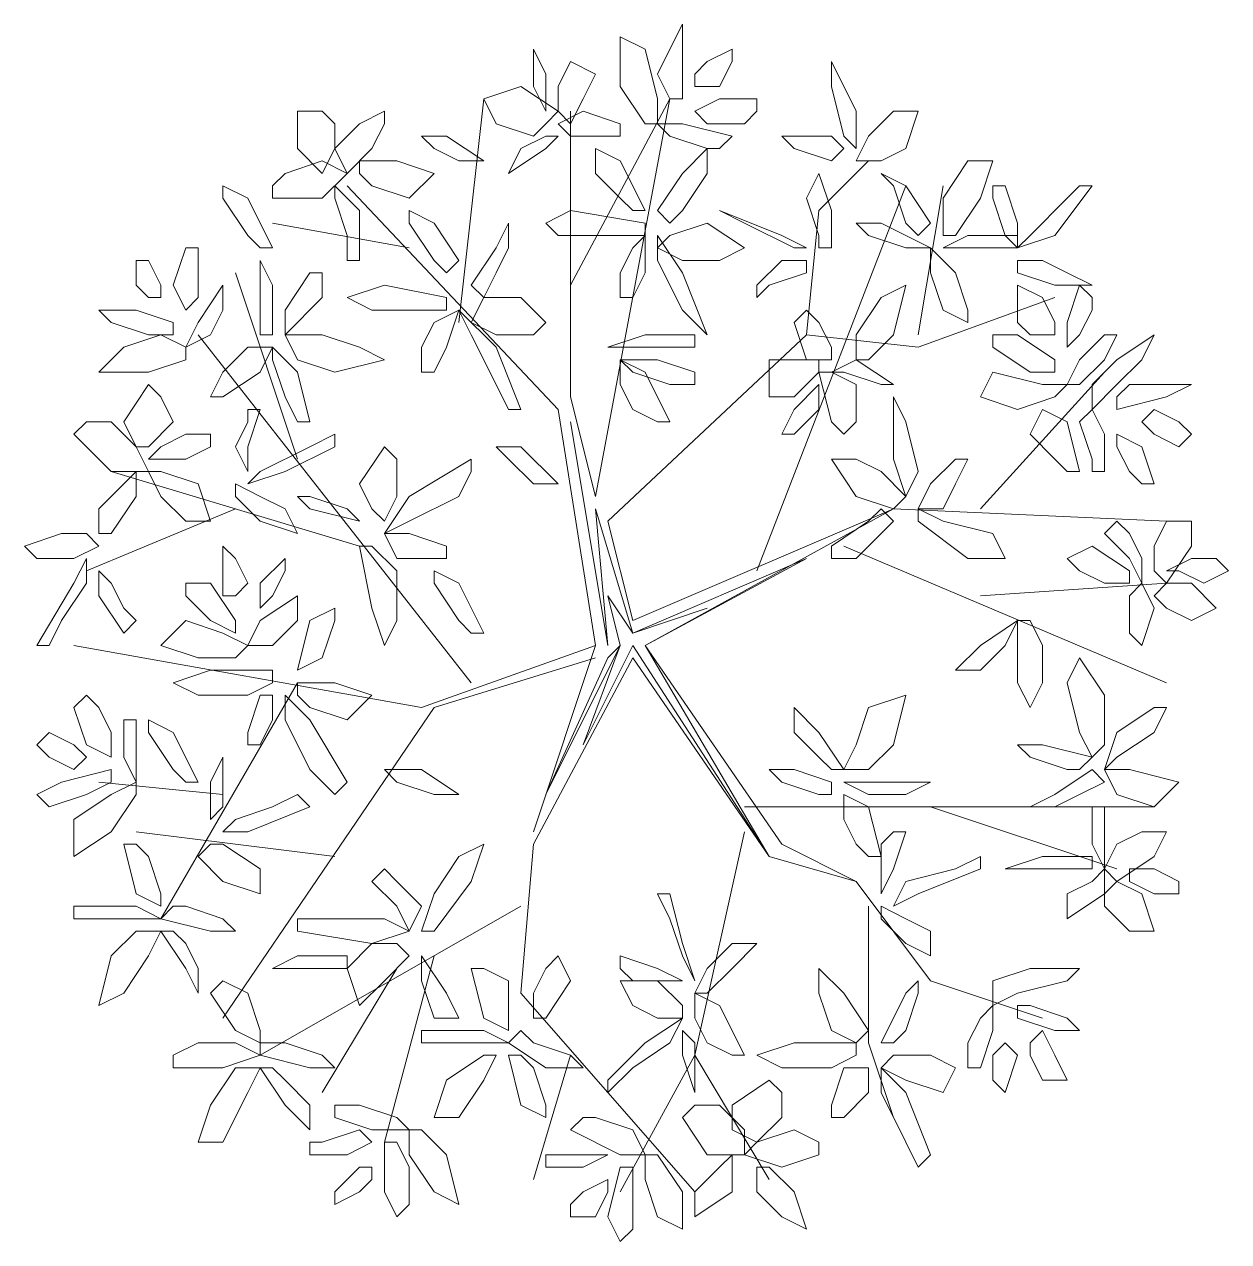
# Model space of a CAD drawing. Header units: millimetres. Extents: x 2529 to 2673, y 1639 to 1859.
# Drawn here: x 2567.795 to 2570.534, y 1707.8 to 1710.568 of the extents above; entities that cross this region are included whole.
import ezdxf

# ---------------------------------------------------------------- set-up
doc = ezdxf.new("R2010")
doc.units = ezdxf.units.MM
doc.layers.add('PDF_0', color=7, linetype='Continuous')

msp = doc.modelspace()

# ---------------------------------------------------------------- linework, layer by layer
at = {"layer": 'PDF_0', "lineweight": 9}
for points in [[(2569.2354, 1710.455), (2569.2636, 1710.5115), (2569.2919, 1710.568), (2569.2919, 1710.4832), (2569.2919, 1710.3985), (2569.2636, 1710.3985)], [(2569.2354, 1710.342), (2569.2071, 1710.342), (2569.1507, 1710.4268), (2569.1507, 1710.5397), (2569.2071, 1710.5115), (2569.2354, 1710.3985)], [(2568.9812, 1710.3703), (2568.9812, 1710.3985), (2568.9812, 1710.455), (2568.953, 1710.5115), (2568.953, 1710.4832), (2568.953, 1710.4268)], [(2569.3201, 1710.4268), (2569.3201, 1710.455), (2569.3483, 1710.4832), (2569.4048, 1710.5115), (2569.4048, 1710.4832), (2569.3766, 1710.4268)], [(2569.0377, 1710.342), (2569.0095, 1710.3703), (2569.0095, 1710.4268), (2569.0377, 1710.4832), (2569.0942, 1710.455), (2569.0659, 1710.3985)], [(2569.6307, 1710.4268), (2569.6307, 1710.4832), (2569.6872, 1710.3703), (2569.6872, 1710.2856), (2569.659, 1710.3138)], [(2568.953, 1710.3138), (2568.8683, 1710.342), (2568.84, 1710.3985), (2568.9247, 1710.4268), (2569.0095, 1710.3703), (2568.9812, 1710.342)], [(2569.4331, 1710.342), (2569.3483, 1710.342), (2569.3201, 1710.3703), (2569.3766, 1710.3985), (2569.4613, 1710.3985), (2569.4613, 1710.3703)], [(2568.5011, 1710.342), (2568.5011, 1710.2856), (2568.4729, 1710.2291), (2568.4164, 1710.2856), (2568.4164, 1710.3703), (2568.4729, 1710.3703)], [(2568.6141, 1710.3703), (2568.6141, 1710.342), (2568.5859, 1710.2856), (2568.5294, 1710.2291), (2568.5011, 1710.2856), (2568.5576, 1710.342)], [(2569.0942, 1710.3138), (2569.0377, 1710.3138), (2569.0095, 1710.342), (2569.0659, 1710.3703), (2569.1507, 1710.342), (2569.1507, 1710.3138)], [(2569.6872, 1710.2573), (2569.7437, 1710.2573), (2569.8002, 1710.2856), (2569.8284, 1710.3703), (2569.7719, 1710.3703), (2569.7154, 1710.3138)], [(2569.3483, 1710.2856), (2569.2636, 1710.3138), (2569.2354, 1710.342), (2569.2919, 1710.342), (2569.4048, 1710.3138), (2569.3766, 1710.2856)], [(2568.7835, 1710.2573), (2568.84, 1710.2573), (2568.7553, 1710.3138), (2568.6988, 1710.3138), (2568.7271, 1710.2856)], [(2568.9247, 1710.2856), (2568.8965, 1710.2291), (2568.9812, 1710.2856), (2569.0095, 1710.3138), (2568.9812, 1710.3138)], [(2569.546, 1710.2856), (2569.5178, 1710.3138), (2569.6307, 1710.3138), (2569.659, 1710.2856), (2569.6307, 1710.2573)], [(2569.1507, 1710.1726), (2569.0942, 1710.2291), (2569.0942, 1710.2856), (2569.1507, 1710.2573), (2569.2071, 1710.1444), (2569.1789, 1710.1444)], [(2569.2919, 1710.1444), (2569.3483, 1710.2291), (2569.3483, 1710.2856), (2569.2919, 1710.2291), (2569.2354, 1710.1444), (2569.2636, 1710.1161)], [(2568.3882, 1710.2291), (2568.4729, 1710.2573), (2568.5294, 1710.2291), (2568.4729, 1710.1726), (2568.3599, 1710.1726), (2568.3599, 1710.2008)], [(2568.5576, 1710.2291), (2568.5576, 1710.2573), (2568.6423, 1710.2573), (2568.7271, 1710.2291), (2568.6706, 1710.1726), (2568.5859, 1710.2008)], [(2569.8849, 1710.0879), (2569.9131, 1710.0879), (2569.9696, 1710.1726), (2569.9978, 1710.2573), (2569.9414, 1710.2573), (2569.8849, 1710.1726)], [(2569.6025, 1710.0596), (2569.6307, 1710.0596), (2569.6307, 1710.1444), (2569.6025, 1710.2291), (2569.5743, 1710.1726), (2569.6025, 1710.0879)], [(2569.8002, 1710.1161), (2569.7719, 1710.2008), (2569.7437, 1710.2291), (2569.8002, 1710.2008), (2569.8566, 1710.1161), (2569.8284, 1710.0879)], [(2568.3035, 1710.0879), (2568.247, 1710.1726), (2568.247, 1710.2008), (2568.3035, 1710.1726), (2568.3599, 1710.0596), (2568.3317, 1710.0596)], [(2568.5294, 1710.0879), (2568.5011, 1710.1726), (2568.5011, 1710.2008), (2568.5576, 1710.1444), (2568.5576, 1710.0314), (2568.5294, 1710.0314)], [(2569.9978, 1710.1726), (2570.0261, 1710.0879), (2570.0543, 1710.0596), (2570.0543, 1710.1161), (2570.0261, 1710.2008), (2569.9978, 1710.2008)], [(2570.1673, 1710.1726), (2570.0826, 1710.0879), (2570.0543, 1710.0596), (2570.139, 1710.0879), (2570.2238, 1710.2008), (2570.1955, 1710.2008)], [(2568.7271, 1710.0314), (2568.6706, 1710.1161), (2568.6706, 1710.1444), (2568.7271, 1710.1161), (2568.7835, 1710.0314), (2568.7553, 1710.0032)], [(2569.1224, 1710.0879), (2569.0095, 1710.0879), (2568.9812, 1710.1161), (2569.0377, 1710.1444), (2569.2071, 1710.1161), (2569.2071, 1710.0879)], [(2569.4331, 1710.1161), (2569.3766, 1710.1444), (2569.5178, 1710.0879), (2569.5743, 1710.0596), (2569.546, 1710.0596)], [(2568.8683, 1710.0032), (2568.8965, 1710.0596), (2568.8965, 1710.1161), (2568.8683, 1710.0596), (2568.8118, 1709.9749), (2568.84, 1709.9467)], [(2569.2354, 1710.0596), (2569.2636, 1710.0879), (2569.3483, 1710.1161), (2569.4331, 1710.0596), (2569.3766, 1710.0314), (2569.2919, 1710.0314)], [(2569.8002, 1710.0596), (2569.8566, 1710.0596), (2569.7437, 1710.1161), (2569.6872, 1710.1161), (2569.7154, 1710.0879)], [(2569.1507, 1709.9467), (2569.1789, 1709.9467), (2569.2071, 1710.0032), (2569.2071, 1710.0879), (2569.1789, 1710.0596), (2569.1507, 1710.0032)], [(2569.2919, 1709.9185), (2569.3483, 1709.862), (2569.2919, 1710.0032), (2569.2354, 1710.0879), (2569.2354, 1710.0314)], [(2569.9978, 1710.0596), (2569.9131, 1710.0596), (2569.8849, 1710.0596), (2569.9414, 1710.0879), (2570.0543, 1710.0879), (2570.0543, 1710.0596)], [(2568.1905, 1710.0314), (2568.1905, 1709.9467), (2568.1623, 1709.9185), (2568.134, 1709.9749), (2568.1623, 1710.0596), (2568.1905, 1710.0596)], [(2569.8849, 1709.9185), (2569.8566, 1710.0032), (2569.8566, 1710.0596), (2569.9131, 1710.0032), (2569.9414, 1709.9185), (2569.9414, 1709.8902)], [(2568.1058, 1709.9467), (2568.0775, 1709.9467), (2568.0493, 1709.9749), (2568.0493, 1710.0314), (2568.0775, 1710.0314), (2568.1058, 1709.9749)], [(2568.3317, 1709.9185), (2568.3317, 1709.9749), (2568.3317, 1710.0314), (2568.3599, 1709.9749), (2568.3599, 1709.862), (2568.3317, 1709.862)], [(2569.4895, 1709.9749), (2569.5743, 1710.0032), (2569.5743, 1710.0314), (2569.5178, 1710.0314), (2569.4613, 1709.9749), (2569.4613, 1709.9467)], [(2570.0543, 1710.0314), (2570.0543, 1710.0032), (2570.139, 1709.9749), (2570.2238, 1709.9749), (2570.1673, 1710.0032), (2570.1108, 1710.0314)], [(2568.3882, 1709.9185), (2568.4447, 1710.0032), (2568.4729, 1710.0032), (2568.4729, 1709.9467), (2568.3882, 1709.862), (2568.3882, 1709.8902)], [(2568.247, 1709.9185), (2568.247, 1709.9749), (2568.1905, 1709.8902), (2568.1623, 1709.8337), (2568.2187, 1709.862)], [(2568.6988, 1709.9185), (2568.5859, 1709.9185), (2568.5294, 1709.9467), (2568.6141, 1709.9749), (2568.7553, 1709.9467), (2568.7553, 1709.9185)], [(2569.6872, 1709.8055), (2569.7154, 1709.8055), (2569.7719, 1709.862), (2569.8002, 1709.9749), (2569.7437, 1709.9467), (2569.6872, 1709.862)], [(2570.139, 1709.862), (2570.0826, 1709.862), (2570.0543, 1709.8902), (2570.0543, 1709.9749), (2570.1108, 1709.9467), (2570.139, 1709.8902)], [(2570.2238, 1709.9185), (2570.1955, 1709.862), (2570.1673, 1709.8337), (2570.1673, 1709.8902), (2570.1955, 1709.9749), (2570.2238, 1709.9467)], [(2568.8118, 1709.8902), (2568.84, 1709.9467), (2568.9247, 1709.9467), (2568.9812, 1709.8902), (2568.953, 1709.862), (2568.8683, 1709.862)], [(2568.0775, 1709.862), (2567.9928, 1709.8902), (2567.9646, 1709.9185), (2568.0493, 1709.9185), (2568.134, 1709.8902), (2568.134, 1709.862)], [(2568.6988, 1709.7773), (2568.7271, 1709.7773), (2568.7553, 1709.8337), (2568.7835, 1709.9185), (2568.7271, 1709.8902), (2568.6988, 1709.8337)], [(2568.8683, 1709.749), (2568.8118, 1709.862), (2568.7835, 1709.9185), (2568.8683, 1709.8337), (2568.9247, 1709.6925), (2568.8965, 1709.6925)], [(2569.6025, 1709.8902), (2569.6307, 1709.8337), (2569.6307, 1709.8055), (2569.5743, 1709.8055), (2569.546, 1709.8902), (2569.5743, 1709.9185)], [(2568.1623, 1709.8337), (2568.1623, 1709.8055), (2568.0775, 1709.7773), (2567.9646, 1709.7773), (2568.0211, 1709.8337), (2568.1058, 1709.862)], [(2568.3882, 1709.862), (2568.4164, 1709.8055), (2568.5011, 1709.7773), (2568.6141, 1709.8055), (2568.5576, 1709.8337), (2568.4729, 1709.862)], [(2569.2636, 1709.8337), (2569.1789, 1709.8337), (2569.1224, 1709.8337), (2569.2071, 1709.862), (2569.3201, 1709.862), (2569.3201, 1709.8337)], [(2570.0826, 1709.7773), (2569.9978, 1709.8337), (2569.9978, 1709.862), (2570.0543, 1709.862), (2570.139, 1709.8055), (2570.139, 1709.7773)], [(2570.252, 1709.8055), (2570.1955, 1709.749), (2570.1673, 1709.749), (2570.1955, 1709.8055), (2570.252, 1709.862), (2570.2802, 1709.862)], [(2570.2238, 1709.6925), (2570.2238, 1709.749), (2570.2802, 1709.8055), (2570.365, 1709.862), (2570.3367, 1709.8055), (2570.2802, 1709.749)], [(2568.247, 1709.7773), (2568.3035, 1709.8337), (2568.3599, 1709.8337), (2568.3317, 1709.7773), (2568.247, 1709.7208), (2568.2187, 1709.7208)], [(2568.3882, 1709.7208), (2568.3599, 1709.8055), (2568.3599, 1709.8337), (2568.4164, 1709.7773), (2568.4447, 1709.6643), (2568.4164, 1709.6643)], [(2569.2636, 1709.749), (2569.1789, 1709.7773), (2569.1507, 1709.8055), (2569.2354, 1709.8055), (2569.3201, 1709.7773), (2569.3201, 1709.749)], [(2569.1789, 1709.6925), (2569.1507, 1709.749), (2569.1507, 1709.8055), (2569.2071, 1709.7773), (2569.2636, 1709.6643), (2569.2354, 1709.6643)], [(2569.6025, 1709.8055), (2569.6025, 1709.7773), (2569.546, 1709.7208), (2569.4895, 1709.7208), (2569.4895, 1709.8055), (2569.546, 1709.8055)], [(2569.7437, 1709.749), (2569.7719, 1709.749), (2569.6872, 1709.8055), (2569.6307, 1709.7773), (2569.659, 1709.7773)], [(2569.6872, 1709.749), (2569.6872, 1709.6643), (2569.659, 1709.6361), (2569.6307, 1709.6643), (2569.6025, 1709.7773), (2569.6307, 1709.7773)], [(2570.1673, 1709.749), (2570.139, 1709.7208), (2570.0543, 1709.6925), (2569.9696, 1709.7208), (2569.9978, 1709.7773), (2570.1108, 1709.749)], [(2568.134, 1709.6643), (2568.0775, 1709.6078), (2568.0493, 1709.6078), (2568.0211, 1709.6643), (2568.0775, 1709.749), (2568.1058, 1709.7208)], [(2569.6025, 1709.7208), (2569.6025, 1709.749), (2569.546, 1709.6925), (2569.5178, 1709.6361), (2569.546, 1709.6361), (2569.6025, 1709.6925)], [(2570.3085, 1709.749), (2570.3932, 1709.749), (2570.4497, 1709.749), (2570.3932, 1709.7208), (2570.2802, 1709.6925), (2570.2802, 1709.7208)], [(2569.8002, 1709.6643), (2569.7719, 1709.7208), (2569.7719, 1709.5796), (2569.8002, 1709.4949), (2569.8284, 1709.5513)], [(2568.3035, 1709.6643), (2568.2752, 1709.6078), (2568.3035, 1709.5513), (2568.3035, 1709.6078), (2568.3317, 1709.6925), (2568.3035, 1709.6925)], [(2570.139, 1709.5796), (2570.0826, 1709.6361), (2570.1108, 1709.6925), (2570.1673, 1709.6643), (2570.1955, 1709.5513), (2570.1673, 1709.5513)], [(2570.2238, 1709.5796), (2570.1955, 1709.6643), (2570.2238, 1709.6925), (2570.252, 1709.6361), (2570.252, 1709.5513), (2570.2238, 1709.5513)], [(2570.3367, 1709.6643), (2570.365, 1709.6925), (2570.4214, 1709.6643), (2570.4497, 1709.6361), (2570.4214, 1709.6078), (2570.365, 1709.6361)], [(2567.9928, 1709.6643), (2568.0493, 1709.6078), (2568.0775, 1709.5513), (2567.9928, 1709.5513), (2567.9081, 1709.6361), (2567.9364, 1709.6643)], [(2568.2187, 1709.6361), (2568.2187, 1709.6078), (2568.1623, 1709.5796), (2568.0775, 1709.5796), (2568.1058, 1709.6078), (2568.1623, 1709.6361)], [(2568.4447, 1709.6078), (2568.3317, 1709.5513), (2568.3035, 1709.5231), (2568.3882, 1709.5513), (2568.5011, 1709.6078), (2568.5011, 1709.6361)], [(2570.3085, 1709.5513), (2570.2802, 1709.6078), (2570.2802, 1709.6361), (2570.3367, 1709.6078), (2570.365, 1709.5231), (2570.3367, 1709.5231)], [(2568.6141, 1709.4384), (2568.5859, 1709.4666), (2568.5576, 1709.5231), (2568.6141, 1709.6078), (2568.6423, 1709.5796), (2568.6423, 1709.4949)], [(2568.953, 1709.5231), (2569.0095, 1709.5231), (2568.9247, 1709.6078), (2568.8683, 1709.6078), (2568.8965, 1709.5796)], [(2568.7835, 1709.4949), (2568.6706, 1709.4384), (2568.6141, 1709.4101), (2568.6706, 1709.4949), (2568.8118, 1709.5796), (2568.8118, 1709.5513)], [(2569.8002, 1709.4949), (2569.7719, 1709.4666), (2569.6872, 1709.4949), (2569.6307, 1709.5796), (2569.6872, 1709.5796), (2569.7437, 1709.5513)], [(2569.9414, 1709.5796), (2569.9131, 1709.5796), (2569.8566, 1709.5231), (2569.8284, 1709.4666), (2569.8849, 1709.4666), (2569.9131, 1709.5231)], [(2567.9646, 1709.4666), (2568.0211, 1709.5231), (2568.0493, 1709.5513), (2568.0493, 1709.4949), (2567.9928, 1709.4101), (2567.9646, 1709.4101)], [(2568.0775, 1709.5513), (2568.1058, 1709.5513), (2568.1905, 1709.5231), (2568.2187, 1709.4384), (2568.1623, 1709.4384), (2568.1058, 1709.4949)], [(2568.2752, 1709.5231), (2568.2752, 1709.4949), (2568.3317, 1709.4384), (2568.4164, 1709.4101), (2568.3882, 1709.4666), (2568.3317, 1709.4949)], [(2568.5294, 1709.4666), (2568.5576, 1709.4384), (2568.4447, 1709.4666), (2568.4164, 1709.4949), (2568.4447, 1709.4949)], [(2569.7154, 1709.4384), (2569.6307, 1709.3819), (2569.6307, 1709.3537), (2569.6872, 1709.3537), (2569.7719, 1709.4384), (2569.7437, 1709.4666)], [(2569.8849, 1709.4384), (2569.9978, 1709.4101), (2570.0261, 1709.3537), (2569.9414, 1709.3537), (2569.8284, 1709.4384), (2569.8284, 1709.4666)], [(2570.3085, 1709.4101), (2570.3367, 1709.3537), (2570.3367, 1709.2972), (2570.3085, 1709.3537), (2570.252, 1709.4101), (2570.2802, 1709.4384)], [(2570.365, 1709.3819), (2570.3932, 1709.4384), (2570.4497, 1709.4384), (2570.4497, 1709.3819), (2570.3932, 1709.2972), (2570.365, 1709.3254)], [(2567.9646, 1709.3819), (2567.9364, 1709.4101), (2567.8799, 1709.4101), (2567.7952, 1709.3819), (2567.8234, 1709.3537), (2567.9081, 1709.3537)], [(2568.7553, 1709.3537), (2568.7553, 1709.3819), (2568.6706, 1709.4101), (2568.6141, 1709.4101), (2568.6423, 1709.3537), (2568.6988, 1709.3537)], [(2568.2752, 1709.2689), (2568.247, 1709.2689), (2568.247, 1709.3254), (2568.247, 1709.3819), (2568.2752, 1709.3537), (2568.3035, 1709.2972)], [(2568.6423, 1709.3254), (2568.6423, 1709.2125), (2568.6141, 1709.156), (2568.5859, 1709.2407), (2568.5576, 1709.3819), (2568.5859, 1709.3819)], [(2570.252, 1709.2972), (2570.1955, 1709.3254), (2570.1673, 1709.3537), (2570.2238, 1709.3819), (2570.3085, 1709.3254), (2570.3085, 1709.2972)], [(2567.8799, 1709.2125), (2567.9364, 1709.2972), (2567.9364, 1709.3537), (2567.9081, 1709.2972), (2567.8234, 1709.156), (2567.8516, 1709.156)], [(2568.3882, 1709.3254), (2568.3882, 1709.3537), (2568.3317, 1709.2972), (2568.3317, 1709.2407), (2568.3599, 1709.2689)], [(2570.3932, 1709.3254), (2570.4214, 1709.3254), (2570.4779, 1709.2972), (2570.5344, 1709.3254), (2570.5062, 1709.3537), (2570.4497, 1709.3537)], [(2568.0211, 1709.2407), (2567.9928, 1709.2972), (2567.9646, 1709.3254), (2567.9646, 1709.2689), (2568.0211, 1709.1842), (2568.0493, 1709.2125)], [(2568.7835, 1709.2125), (2568.7271, 1709.2972), (2568.7271, 1709.3254), (2568.7835, 1709.2972), (2568.84, 1709.1842), (2568.8118, 1709.1842)], [(2568.2187, 1709.2125), (2568.1623, 1709.2689), (2568.1623, 1709.2972), (2568.2187, 1709.2972), (2568.2752, 1709.2125), (2568.2752, 1709.1842)], [(2570.3085, 1709.2125), (2570.3085, 1709.2689), (2570.3367, 1709.2972), (2570.365, 1709.2407), (2570.3367, 1709.156), (2570.3085, 1709.1842)], [(2570.365, 1709.2689), (2570.3932, 1709.2972), (2570.4497, 1709.2972), (2570.5062, 1709.2407), (2570.4497, 1709.2125), (2570.3932, 1709.2407)], [(2568.4164, 1709.2125), (2568.3599, 1709.156), (2568.3035, 1709.156), (2568.3317, 1709.2125), (2568.4164, 1709.2689), (2568.4164, 1709.2407)], [(2568.4729, 1709.1277), (2568.4164, 1709.0995), (2568.4447, 1709.2125), (2568.5011, 1709.2407), (2568.5011, 1709.2125)], [(2568.3035, 1709.156), (2568.2752, 1709.1277), (2568.1905, 1709.1277), (2568.1058, 1709.156), (2568.1623, 1709.2125), (2568.247, 1709.1842)], [(2570.0261, 1709.156), (2570.0543, 1709.2125), (2569.9696, 1709.156), (2569.9131, 1709.0995), (2569.9696, 1709.0995)], [(2570.1108, 1709.156), (2570.1108, 1709.0713), (2570.0826, 1709.0148), (2570.0543, 1709.0713), (2570.0543, 1709.2125), (2570.0826, 1709.2125)], [(2570.2238, 1708.9018), (2570.252, 1708.9301), (2570.252, 1709.043), (2570.1955, 1709.1277), (2570.1673, 1709.0713), (2570.1955, 1708.9583)], [(2568.3035, 1709.043), (2568.1905, 1709.043), (2568.134, 1709.0713), (2568.2187, 1709.0995), (2568.3599, 1709.0995), (2568.3599, 1709.0713)], [(2568.4164, 1709.043), (2568.4164, 1709.0713), (2568.5011, 1709.0713), (2568.5859, 1709.043), (2568.5294, 1708.9865), (2568.4447, 1709.0148)], [(2567.9646, 1709.0148), (2567.9928, 1708.9583), (2567.9928, 1708.9018), (2567.9364, 1708.9301), (2567.9081, 1709.0148), (2567.9364, 1709.043)], [(2568.3035, 1708.9301), (2568.3317, 1708.9301), (2568.3599, 1708.9865), (2568.3599, 1709.043), (2568.3317, 1709.043), (2568.3035, 1708.9583)], [(2568.4447, 1708.8736), (2568.3882, 1708.9865), (2568.3882, 1709.043), (2568.4447, 1708.9865), (2568.5294, 1708.8453), (2568.5011, 1708.8171)], [(2569.659, 1708.8736), (2569.7154, 1708.8736), (2569.7719, 1708.9301), (2569.8002, 1709.043), (2569.7154, 1709.0148), (2569.6872, 1708.9301)], [(2569.6025, 1708.9018), (2569.546, 1708.9583), (2569.546, 1709.0148), (2569.6025, 1708.9583), (2569.659, 1708.8736), (2569.6307, 1708.8736)], [(2570.365, 1708.9583), (2570.2802, 1708.9018), (2570.252, 1708.8736), (2570.2802, 1708.9583), (2570.365, 1709.0148), (2570.3932, 1709.0148)], [(2568.0493, 1708.9583), (2568.0493, 1708.8736), (2568.0493, 1708.8453), (2568.0211, 1708.9018), (2568.0211, 1708.9865), (2568.0493, 1708.9865)], [(2568.134, 1708.8736), (2568.0775, 1708.9583), (2568.0775, 1708.9865), (2568.134, 1708.9583), (2568.1905, 1708.8453), (2568.1623, 1708.8453)], [(2567.9364, 1708.9018), (2567.9081, 1708.8736), (2567.8516, 1708.9018), (2567.8234, 1708.9301), (2567.8516, 1708.9583), (2567.9081, 1708.9301)], [(2570.1673, 1708.8736), (2570.0826, 1708.9018), (2570.0543, 1708.9301), (2570.1108, 1708.9301), (2570.2238, 1708.9018), (2570.1955, 1708.8736)], [(2568.2187, 1708.8453), (2568.247, 1708.9018), (2568.247, 1708.7889), (2568.2187, 1708.7606), (2568.2187, 1708.7889)], [(2567.9364, 1708.8171), (2567.8516, 1708.7889), (2567.8234, 1708.8171), (2567.8799, 1708.8453), (2567.9928, 1708.8736), (2567.9928, 1708.8453)], [(2568.7271, 1708.8171), (2568.7835, 1708.8171), (2568.6988, 1708.8736), (2568.6141, 1708.8736), (2568.6423, 1708.8453)], [(2569.6025, 1708.8171), (2569.5178, 1708.8453), (2569.4895, 1708.8736), (2569.546, 1708.8736), (2569.6307, 1708.8453), (2569.6307, 1708.8171)], [(2570.1955, 1708.8171), (2570.139, 1708.7889), (2570.0826, 1708.7889), (2570.139, 1708.8171), (2570.2238, 1708.8736), (2570.252, 1708.8453)], [(2570.365, 1708.7889), (2570.2802, 1708.8171), (2570.252, 1708.8736), (2570.3085, 1708.8736), (2570.4214, 1708.8453), (2570.3932, 1708.8171)], [(2568.0493, 1708.8453), (2568.0493, 1708.8171), (2567.9928, 1708.7324), (2567.9081, 1708.6759), (2567.9081, 1708.7606), (2567.9928, 1708.8171)], [(2569.8002, 1708.8171), (2569.8566, 1708.8453), (2569.7154, 1708.8453), (2569.659, 1708.8453), (2569.7154, 1708.8171)], [(2568.3599, 1708.7889), (2568.2752, 1708.7606), (2568.247, 1708.7324), (2568.3035, 1708.7324), (2568.4447, 1708.7889), (2568.4164, 1708.8171)], [(2569.6872, 1708.7041), (2569.659, 1708.7606), (2569.659, 1708.8171), (2569.7154, 1708.7889), (2569.7437, 1708.6759), (2569.7154, 1708.6759)], [(2570.252, 1708.7606), (2570.252, 1708.6759), (2570.252, 1708.6477), (2570.2238, 1708.7041), (2570.2238, 1708.7889), (2570.252, 1708.7889)], [(2569.7437, 1708.7041), (2569.7437, 1708.6477), (2569.7437, 1708.5912), (2569.7719, 1708.6477), (2569.8002, 1708.7324), (2569.7719, 1708.7324)], [(2570.2802, 1708.7041), (2570.3367, 1708.7324), (2570.3932, 1708.7324), (2570.365, 1708.6759), (2570.2802, 1708.6194), (2570.252, 1708.6477)], [(2568.0775, 1708.6759), (2568.1058, 1708.5912), (2568.1058, 1708.5629), (2568.0493, 1708.5912), (2568.0211, 1708.7041), (2568.0493, 1708.7041)], [(2568.2187, 1708.7041), (2568.1905, 1708.6759), (2568.247, 1708.6194), (2568.3317, 1708.5912), (2568.3317, 1708.6477), (2568.247, 1708.7041)], [(2568.7271, 1708.5912), (2568.7835, 1708.6759), (2568.84, 1708.7041), (2568.8118, 1708.6194), (2568.7271, 1708.5065), (2568.6988, 1708.5065)], [(2569.9131, 1708.6477), (2569.8002, 1708.6194), (2569.7719, 1708.5629), (2569.8284, 1708.5912), (2569.9696, 1708.6477), (2569.9696, 1708.6759)], [(2570.1673, 1708.6477), (2570.0826, 1708.6477), (2570.0261, 1708.6477), (2570.1108, 1708.6759), (2570.2238, 1708.6759), (2570.2238, 1708.6477)], [(2568.6141, 1708.6477), (2568.5859, 1708.6194), (2568.6423, 1708.5629), (2568.6706, 1708.5065), (2568.6988, 1708.5629), (2568.6423, 1708.6194)], [(2570.1673, 1708.5912), (2570.1673, 1708.5347), (2570.252, 1708.5912), (2570.252, 1708.6477), (2570.2238, 1708.6194)], [(2570.3085, 1708.6477), (2570.3085, 1708.6194), (2570.365, 1708.5912), (2570.4214, 1708.5912), (2570.4214, 1708.6194), (2570.365, 1708.6477)], [(2570.252, 1708.5912), (2570.2802, 1708.6194), (2570.3367, 1708.5912), (2570.365, 1708.5065), (2570.3085, 1708.5065), (2570.252, 1708.5629)], [(2569.2636, 1708.5347), (2569.2919, 1708.45), (2569.3201, 1708.3935), (2569.2919, 1708.4782), (2569.2636, 1708.5912), (2569.2354, 1708.5912)], [(2567.9646, 1708.5629), (2568.0493, 1708.5629), (2568.1058, 1708.5347), (2568.0211, 1708.5347), (2567.9081, 1708.5347), (2567.9081, 1708.5629)], [(2568.1623, 1708.5629), (2568.247, 1708.5347), (2568.2752, 1708.5065), (2568.2187, 1708.5065), (2568.1058, 1708.5347), (2568.134, 1708.5629)], [(2569.7437, 1708.5629), (2569.7437, 1708.5347), (2569.8002, 1708.4782), (2569.8566, 1708.45), (2569.8566, 1708.5065), (2569.8002, 1708.5347)], [(2568.5011, 1708.5347), (2568.6141, 1708.5347), (2568.6706, 1708.5065), (2568.5859, 1708.4782), (2568.4164, 1708.5065), (2568.4164, 1708.5347)], [(2568.1058, 1708.5065), (2568.0493, 1708.5065), (2567.9928, 1708.45), (2567.9646, 1708.337), (2568.0211, 1708.3653), (2568.0775, 1708.45)], [(2568.1623, 1708.4782), (2568.1905, 1708.4217), (2568.1905, 1708.3653), (2568.1623, 1708.4217), (2568.1058, 1708.5065), (2568.134, 1708.5065)], [(2568.6423, 1708.4782), (2568.6706, 1708.45), (2568.6141, 1708.3935), (2568.5576, 1708.337), (2568.5294, 1708.4217), (2568.5859, 1708.4782)], [(2569.3201, 1708.3653), (2569.3483, 1708.3653), (2569.4048, 1708.4217), (2569.4613, 1708.4782), (2569.4048, 1708.4782), (2569.3483, 1708.4217)], [(2568.5011, 1708.4217), (2568.3882, 1708.4217), (2568.3599, 1708.4217), (2568.4164, 1708.45), (2568.5294, 1708.45), (2568.5294, 1708.4217)], [(2568.6988, 1708.3935), (2568.6988, 1708.45), (2568.7553, 1708.3653), (2568.7835, 1708.3088), (2568.7271, 1708.3088)], [(2568.953, 1708.3653), (2568.9812, 1708.4217), (2569.0095, 1708.45), (2569.0377, 1708.3935), (2568.9812, 1708.3088), (2568.953, 1708.3088)], [(2569.1789, 1708.3935), (2569.2636, 1708.3935), (2569.2919, 1708.3935), (2569.2354, 1708.4217), (2569.1507, 1708.45), (2569.1507, 1708.4217)], [(2568.8965, 1708.3935), (2568.8965, 1708.3088), (2568.8965, 1708.2806), (2568.84, 1708.3088), (2568.8118, 1708.4217), (2568.84, 1708.4217)], [(2569.6307, 1708.2806), (2569.6025, 1708.3653), (2569.6025, 1708.4217), (2569.659, 1708.3653), (2569.7154, 1708.2806), (2569.6872, 1708.2523)], [(2569.9978, 1708.337), (2569.9978, 1708.3935), (2570.0826, 1708.4217), (2570.1955, 1708.4217), (2570.1673, 1708.3935), (2570.0543, 1708.3653)], [(2568.3035, 1708.3653), (2568.3317, 1708.2806), (2568.3317, 1708.2523), (2568.2752, 1708.2806), (2568.2187, 1708.3653), (2568.247, 1708.3935)], [(2569.2919, 1708.3088), (2569.2919, 1708.337), (2569.2354, 1708.3935), (2569.1507, 1708.3935), (2569.1789, 1708.337), (2569.2354, 1708.3088)], [(2569.8002, 1708.2806), (2569.8284, 1708.3653), (2569.8284, 1708.3935), (2569.8002, 1708.3653), (2569.7437, 1708.2523), (2569.7719, 1708.2523)], [(2569.3483, 1708.2523), (2569.3201, 1708.3088), (2569.3201, 1708.3653), (2569.3766, 1708.337), (2569.4331, 1708.2241), (2569.4048, 1708.2241)], [(2569.9414, 1708.2523), (2569.9696, 1708.3088), (2569.9978, 1708.337), (2569.9978, 1708.2806), (2569.9696, 1708.1958), (2569.9414, 1708.1958)], [(2570.0826, 1708.337), (2570.1673, 1708.3088), (2570.1955, 1708.2806), (2570.139, 1708.2806), (2570.0543, 1708.3088), (2570.0543, 1708.337)], [(2569.1789, 1708.1958), (2569.2636, 1708.2523), (2569.2919, 1708.3088), (2569.2071, 1708.2523), (2569.1224, 1708.1676), (2569.1224, 1708.1394)], [(2568.7553, 1708.2806), (2568.84, 1708.2806), (2568.8965, 1708.2523), (2568.8118, 1708.2523), (2568.6988, 1708.2523), (2568.6988, 1708.2806)], [(2568.953, 1708.2523), (2569.0377, 1708.2241), (2569.0659, 1708.1958), (2568.9812, 1708.1958), (2568.8965, 1708.2523), (2568.9247, 1708.2806)], [(2569.3201, 1708.1676), (2569.3201, 1708.1394), (2569.2919, 1708.2241), (2569.2919, 1708.2806), (2569.3201, 1708.2523)], [(2570.0826, 1708.2523), (2570.1108, 1708.2806), (2570.139, 1708.2241), (2570.1673, 1708.1676), (2570.1108, 1708.1676), (2570.0826, 1708.2241)], [(2568.1905, 1708.2523), (2568.2752, 1708.2523), (2568.3317, 1708.2241), (2568.247, 1708.1958), (2568.134, 1708.1958), (2568.134, 1708.2241)], [(2568.3882, 1708.2523), (2568.4729, 1708.2241), (2568.5011, 1708.1958), (2568.4447, 1708.1958), (2568.3317, 1708.2241), (2568.3317, 1708.2523)], [(2569.6307, 1708.1958), (2569.5178, 1708.1958), (2569.4613, 1708.2241), (2569.546, 1708.2523), (2569.6872, 1708.2523), (2569.6872, 1708.2241)], [(2569.9978, 1708.1676), (2570.0261, 1708.1394), (2570.0543, 1708.2241), (2570.0261, 1708.2523), (2569.9978, 1708.2241)], [(2568.8683, 1708.2241), (2568.84, 1708.2241), (2568.7553, 1708.1676), (2568.7271, 1708.0829), (2568.7835, 1708.0829), (2568.84, 1708.1676)], [(2568.953, 1708.1958), (2568.9812, 1708.1111), (2568.9812, 1708.0829), (2568.9247, 1708.1111), (2568.8965, 1708.2241), (2568.9247, 1708.2241)], [(2569.7437, 1708.1958), (2569.7719, 1708.2241), (2569.8566, 1708.2241), (2569.9131, 1708.1958), (2569.8849, 1708.1394), (2569.8002, 1708.1676)], [(2568.3317, 1708.1958), (2568.2752, 1708.1958), (2568.2187, 1708.1111), (2568.1905, 1708.0264), (2568.247, 1708.0264), (2568.3035, 1708.1394)], [(2568.3882, 1708.1676), (2568.4447, 1708.1111), (2568.4447, 1708.0546), (2568.3882, 1708.1111), (2568.3317, 1708.1958), (2568.3599, 1708.1958)], [(2569.6307, 1708.0829), (2569.659, 1708.0829), (2569.7154, 1708.1394), (2569.7154, 1708.1958), (2569.659, 1708.1958), (2569.6307, 1708.1111)], [(2569.8002, 1708.0264), (2569.7437, 1708.1394), (2569.7437, 1708.1958), (2569.8002, 1708.1394), (2569.8566, 1707.9982), (2569.8284, 1707.9699)], [(2569.5178, 1708.0829), (2569.4613, 1708.0264), (2569.4048, 1708.0546), (2569.4048, 1708.1111), (2569.4895, 1708.1676), (2569.5178, 1708.1394)], [(2568.5576, 1708.1111), (2568.6423, 1708.0829), (2568.6706, 1708.0546), (2568.5859, 1708.0546), (2568.5011, 1708.0829), (2568.5011, 1708.1111)], [(2569.3766, 1708.1111), (2569.4331, 1708.0546), (2569.4331, 1707.9982), (2569.3483, 1707.9982), (2569.2919, 1708.0829), (2569.3201, 1708.1111)], [(2569.0942, 1708.0829), (2569.1789, 1708.0546), (2569.2071, 1707.9982), (2569.1507, 1707.9982), (2569.0377, 1708.0546), (2569.0659, 1708.0829)], [(2568.4729, 1708.0264), (2568.5576, 1708.0546), (2568.5859, 1708.0264), (2568.5294, 1707.9982), (2568.4447, 1707.9982), (2568.4447, 1708.0264)], [(2568.6706, 1708.0546), (2568.6988, 1708.0546), (2568.7553, 1707.9982), (2568.7835, 1707.8852), (2568.7271, 1707.9134), (2568.6706, 1707.9982)], [(2569.6025, 1708.0264), (2569.6025, 1707.9982), (2569.5178, 1707.9699), (2569.4331, 1707.9982), (2569.4613, 1708.0264), (2569.546, 1708.0546)], [(2568.6706, 1707.9699), (2568.6706, 1707.8852), (2568.6423, 1707.857), (2568.6141, 1707.9134), (2568.6141, 1708.0264), (2568.6423, 1708.0264)], [(2569.0095, 1707.9982), (2569.0942, 1707.9982), (2569.1224, 1707.9982), (2569.0659, 1707.9699), (2568.9812, 1707.9699), (2568.9812, 1707.9982)], [(2569.2071, 1707.9982), (2569.2354, 1707.9982), (2569.2919, 1707.9134), (2569.2919, 1707.8287), (2569.2354, 1707.857), (2569.2071, 1707.9417)], [(2569.3201, 1707.9134), (2569.3201, 1707.857), (2569.4048, 1707.9134), (2569.4048, 1707.9982), (2569.3766, 1707.9699)], [(2568.5859, 1707.9699), (2568.5859, 1707.9417), (2568.5576, 1707.9134), (2568.5011, 1707.8852), (2568.5011, 1707.9134), (2568.5576, 1707.9699)], [(2569.1789, 1707.9134), (2569.1789, 1707.8287), (2569.1507, 1707.8005), (2569.1224, 1707.857), (2569.1507, 1707.9699), (2569.1789, 1707.9699)], [(2569.4613, 1707.9699), (2569.4895, 1707.9699), (2569.546, 1707.9134), (2569.5743, 1707.8287), (2569.5178, 1707.857), (2569.4613, 1707.9134)], [(2569.1224, 1707.9417), (2569.1224, 1707.9134), (2569.0942, 1707.857), (2569.0377, 1707.857), (2569.0377, 1707.8852), (2569.0659, 1707.9134)]]:
    msp.add_lwpolyline(points, close=True, dxfattribs=at)
for points in [[(2568.7835, 1709.8902), (2568.84, 1710.3985)], [(2569.0377, 1709.9749), (2569.2636, 1710.3985), (2569.0942, 1709.4949), (2569.0377, 1709.7208), (2569.0377, 1710.3703)], [(2569.7154, 1710.2573), (2569.6025, 1710.1444), (2569.5743, 1709.862), (2569.8284, 1709.8337), (2570.139, 1709.9467)], [(2569.0942, 1709.156), (2569.0095, 1709.6925), (2568.5294, 1710.2008)], [(2569.4613, 1709.3254), (2569.8002, 1710.2008)], [(2569.8284, 1709.862), (2569.8849, 1710.2008)], [(2568.6706, 1710.0596), (2568.3599, 1710.1161)], [(2568.4164, 1709.5796), (2568.2752, 1710.0032)], [(2568.8118, 1709.0713), (2568.1905, 1709.862)], [(2569.0377, 1709.6643), (2569.1224, 1709.156), (2569.0942, 1709.4666), (2569.1789, 1709.1842), (2569.5743, 1709.3537), (2569.2071, 1709.156), (2569.7719, 1709.4666), (2569.1789, 1709.2125), (2569.1224, 1709.4384), (2569.5743, 1709.862)], [(2569.9696, 1709.4666), (2570.252, 1709.7773)], [(2568.5576, 1709.3819), (2567.9928, 1709.5513)], [(2568.2752, 1709.4666), (2567.9364, 1709.3254)], [(2569.7719, 1709.4666), (2570.3932, 1709.4384)], [(2569.659, 1709.3819), (2570.3932, 1709.0713)], [(2569.9696, 1709.2689), (2570.3932, 1709.2972)], [(2569.1789, 1709.1842), (2569.1224, 1709.2689), (2569.1507, 1709.156), (2569.1224, 1709.1277), (2568.9812, 1708.8171), (2569.1507, 1709.156), (2569.0659, 1708.9301), (2569.1789, 1709.156), (2569.4895, 1708.6759), (2569.2071, 1709.156), (2569.5178, 1708.7041), (2569.6872, 1708.6194)], [(2569.1789, 1709.1842), (2569.3483, 1709.2407), (2569.1789, 1709.1842)], [(2568.953, 1708.7324), (2569.0942, 1709.156), (2568.6988, 1709.0148), (2567.9081, 1709.156)], [(2569.0942, 1709.1277), (2568.7271, 1709.0148), (2568.247, 1708.3088)], [(2570.1108, 1708.3088), (2569.8566, 1708.3935), (2569.6872, 1708.6194), (2569.4895, 1708.6759), (2569.1789, 1709.1277), (2568.953, 1708.7041), (2568.9247, 1708.3653), (2569.3201, 1707.9134)], [(2568.4164, 1709.0713), (2568.1058, 1708.5347)], [(2568.247, 1708.8171), (2567.9646, 1708.8453)], [(2569.4331, 1708.7889), (2570.365, 1708.7889)], [(2569.8566, 1708.7889), (2570.2802, 1708.6477)], [(2568.5011, 1708.6759), (2568.0493, 1708.7324)], [(2569.4331, 1708.7324), (2569.3201, 1708.2241)], [(2568.9247, 1708.5629), (2568.3317, 1708.2241)], [(2569.7154, 1708.5629), (2569.7154, 1708.2523), (2569.7719, 1708.0829)], [(2568.7271, 1708.45), (2568.6141, 1708.0264)], [(2568.6423, 1708.4217), (2568.4729, 1708.1394)], [(2569.0377, 1708.2241), (2568.953, 1707.9417)], [(2569.4895, 1707.9417), (2569.3201, 1708.2241), (2569.1507, 1707.9134)]]:
    msp.add_lwpolyline(points, dxfattribs=at)

doc.saveas('drawing.dxf')
